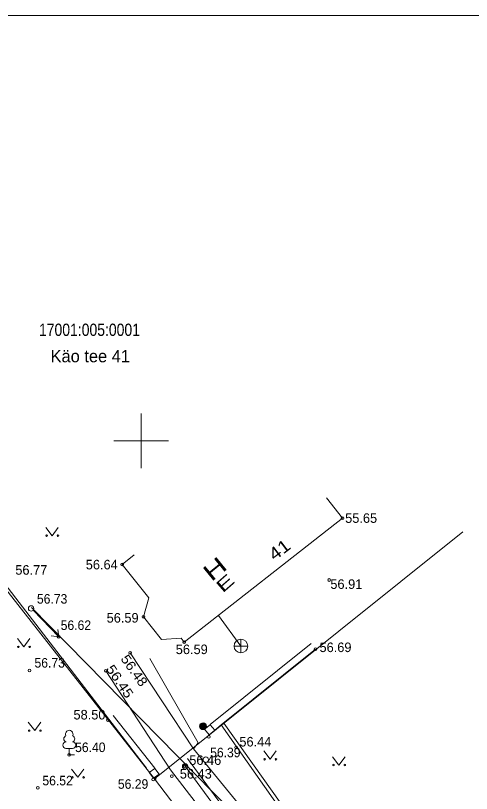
# Model space of a CAD drawing. Extents: x 640302 to 640713, y 6455972 to 6456281.
# Drawn here: x 640390.8 to 640424.2, y 6456224.1 to 6456281.2 of the extents above; entities that cross this region are included whole.
import ezdxf
from ezdxf.enums import TextEntityAlignment as Align

# ---------------------------------------------------------------- set-up
doc = ezdxf.new("R2010")
doc.units = 0
doc.header["$LTSCALE"] = 0.28
doc.header["$PDMODE"] = 32
doc.header["$PDSIZE"] = 0.14
for name, color, linetype, lineweight in [('1', 7, 'Continuous', 13), ('10', 7, 'Continuous', 13), ('12', 7, 'Continuous', 13), ('15', 7, 'Continuous', 13), ('16', 7, 'Continuous', 13), ('2', 7, 'Continuous', 13), ('23', 7, 'Continuous', 13), ('30', 7, 'Continuous', 13), ('31', 7, 'Continuous', 13), ('56', 7, 'Continuous', 13), ('61', 7, 'Continuous', 13)]:
    doc.layers.add(name, color=color, linetype=linetype, lineweight=lineweight)
doc.layers.add('57', color=7, linetype='Continuous')

msp = doc.modelspace()

# ---------------------------------------------------------------- linework, layer by layer
at = {"layer": '1'}
for p, q in [((640407.31, 6456234.95), (640405.66, 6456237.2)), ((640407.31, 6456234.45), (640407.31, 6456235.45)), ((640406.81, 6456234.95), (640407.81, 6456234.95))]:
    msp.add_line(p, q, dxfattribs=at)
for points in [[(640381.41, 6456267.27), (640374.29, 6456259.24), (640400.98, 6456225.23), (640423.58, 6456243.31)], [(640413.59, 6456245.82), (640414.76, 6456244.33), (640403.15, 6456235.23), (640402.94, 6456235.53), (640401.49, 6456235.44), (640400.18, 6456237.09), (640400.57, 6456238.49), (640398.61, 6456240.92), (640399.5, 6456241.64)], [(640406.06, 6456229.3), (640428.38, 6456197.88), (640452.96, 6456198.07), (640452.96, 6456218.96)]]:
    msp.add_lwpolyline(points, dxfattribs=at)
for centre, radius in [((640391.94, 6456237.708), 0.2), ((640407.31, 6456234.953), 0.5), ((640404.737, 6456226.62), 0.2), ((640403.222, 6456226.136), 0.2)]:
    msp.add_circle(centre, radius, dxfattribs=at)
msp.add_point((640401.02, 6456225.21), dxfattribs=at)
at = {"layer": '10'}
for p, q in [((640393.01, 6456243.65), (640393.48, 6456243.04)), ((640393.48, 6456243.04), (640393.92, 6456243.65)), ((640390.95, 6456235.5), (640391.41, 6456234.89)), ((640391.41, 6456234.89), (640391.85, 6456235.5)), ((640405.06, 6456229.19), (640412.45, 6456235.13)), ((640391.73, 6456229.37), (640392.2, 6456228.76)), ((640392.2, 6456228.76), (640392.64, 6456229.37)), ((640397.96, 6456229.85), (640401, 6456226)), ((640394.97, 6456227.45), (640394.49, 6456227.45)), ((640408.99, 6456227.26), (640409.45, 6456226.65)), ((640409.45, 6456226.65), (640409.9, 6456227.26)), ((640414.03, 6456226.84), (640414.49, 6456226.23)), ((640414.49, 6456226.23), (640414.94, 6456226.84)), ((640394.9, 6456225.93), (640395.36, 6456225.33)), ((640395.36, 6456225.33), (640395.81, 6456225.93))]:
    msp.add_line(p, q, dxfattribs=at)
msp.add_lwpolyline([(640374.29, 6456259.24), (640400.98, 6456225.23), (640421.78, 6456197.9), (640400.66, 6456192.23), (640383.55, 6456185.14), (640360.05, 6456220.22)], close=True, dxfattribs=at)
msp.add_lwpolyline([(640395.11, 6456226.98), (640394.73, 6456226.98), (640394.73, 6456227.45)], dxfattribs=at)
for centre, radius in [((640393.0756, 6456243.0412), 0.055), ((640393.9044, 6456243.0412), 0.055), ((640391.0082, 6456234.8911), 0.055), ((640391.837, 6456234.8911), 0.055), ((640404.534, 6456229.075), 0.25), ((640391.7966, 6456228.7585), 0.055), ((640392.6254, 6456228.7585), 0.055), ((640404.534, 6456229.075), 0.225), ((640404.534, 6456229.075), 0.2), ((640404.534, 6456229.075), 0.175), ((640404.534, 6456229.075), 0.15), ((640404.534, 6456229.075), 0.125), ((640404.534, 6456229.075), 0.1), ((640404.534, 6456229.075), 0.075), ((640404.534, 6456229.075), 0.05), ((640404.534, 6456229.075), 0.025), ((640409.0509, 6456226.6514), 0.055), ((640409.8797, 6456226.6514), 0.055), ((640414.0938, 6456226.2309), 0.055), ((640414.9226, 6456226.2309), 0.055), ((640394.9605, 6456225.3282), 0.055), ((640395.7893, 6456225.3282), 0.055)]:
    msp.add_circle(centre, radius, dxfattribs=at)
for centre, radius, start, end in [((640394.7349, 6456228.4975), 0.277, 332.5799, 207.4201), ((640394.5649, 6456228.1501), 0.2326, 109.02174, 253.14154), ((640394.905, 6456228.1501), 0.2326, 286.85082, 70.98591), ((640394.4975, 6456227.69), 0.2375, 90.0016, 269.39529), ((640394.9724, 6456227.69), 0.2375, 270.6047, 89.9984)]:
    msp.add_arc(centre, radius, start, end, dxfattribs=at)
at = {"layer": '12'}
msp.add_line((640392.08, 6456237.57), (640393.96, 6456235.63), dxfattribs=at)
msp.add_lwpolyline([(640393.89, 6456236.17), (640393.96, 6456235.63), (640393.42, 6456235.71)], dxfattribs=at)
msp.add_circle((640391.94, 6456237.708), 0.2, dxfattribs=at)
at = {"layer": '15'}
msp.add_lwpolyline([(640403.11, 6456226.32), (640423.99, 6456197.81), (640425.23, 6456191.62)], dxfattribs=at)
at = {"layer": '16'}
msp.add_line((640403.4, 6456226.71), (640424.55, 6456198.05), dxfattribs=at)
at = {"layer": '2'}
msp.add_line((640391.97, 6456237.78), (640431.57, 6456197.48), dxfattribs=at)
for centre in [(640393.96, 6456235.63), (640406.964, 6456227.521), (640403.1899, 6456226.1428), (640402.2418, 6456225.4132), (640400.888, 6456225.172), (640392.428, 6456224.555)]:
    msp.add_circle(centre, 0.1, dxfattribs=at)
at = {"layer": '23'}
for p, q in [((640382.14, 6456249.74), (640400.4, 6456226.01)), ((640405.87, 6456229.17), (640414.11, 6456217.46))]:
    msp.add_line(p, q, dxfattribs=at)
msp.add_lwpolyline([(640405.39, 6456228.78), (640405.87, 6456229.17), (640412.78, 6456234.72)], dxfattribs=at)
for points in [[(640404.65, 6456228.86), (640404.98, 6456228.45), (640405.39, 6456228.78), (640405.06, 6456229.18)], [(640400.59, 6456225.68), (640400.9, 6456225.26), (640401.31, 6456225.56), (640401, 6456225.98)]]:
    msp.add_lwpolyline(points, close=True, dxfattribs=at)
at = {"layer": '30'}
for points in [[(640399.2, 6456234.45), (640403.83, 6456227.42), (640404.19, 6456227.86), (640400.64, 6456234.03)], [(640397.41, 6456233.13), (640402.16, 6456225.88), (640409.87, 6456215.87), (640418.92, 6456203.96), (640423.59, 6456197.13), (640424.61, 6456195.15), (640421.69, 6456193.75), (640406.67, 6456189.15), (640390.64, 6456181.61), (640381.51, 6456177.04), (640375.86, 6456174.58), (640370.86, 6456174.24), (640367.07, 6456175.21), (640361.41, 6456179.31), (640353.06, 6456185.83), (640349.15, 6456189.83), (640345.45, 6456195.76), (640342.84, 6456207.87), (640344.12, 6456212.45), (640347.33, 6456216.68), (640350.87, 6456218.15), (640352.81, 6456217.76), (640354.51, 6456216.05), (640355.3, 6456214.05)], [(640452.96, 6456196.01), (640449.25, 6456196.02), (640432.03, 6456195.31), (640429.9, 6456195.52), (640428.31, 6456196.29), (640427.04, 6456197.19), (640420.11, 6456206.81), (640412.08, 6456217.32), (640403.83, 6456227.42)]]:
    msp.add_lwpolyline(points, dxfattribs=at)
at = {"layer": '31'}
for centre in [(640414.759, 6456244.327), (640398.612, 6456240.923), (640413.775, 6456239.79), (640400.175, 6456237.089), (640403.152, 6456235.233), (640399.202, 6456234.448), (640412.78, 6456234.721), (640391.827, 6456233.16), (640397.406, 6456233.134), (640397.553, 6456229.531), (640404.952, 6456228.305), (640394.7349, 6456226.9775)]:
    msp.add_circle(centre, 0.1, dxfattribs=at)
at = {"layer": '56'}
msp.add_line((640301.98, 6456281.16), (640486.98, 6456281.16), dxfattribs=at)
at = {"layer": '61'}
for p, q in [((640400, 6456252), (640400, 6456248)), ((640398, 6456250), (640402, 6456250))]:
    msp.add_line(p, q, dxfattribs=at)

# ---------------------------------------------------------------- texts
at = {"layer": '1'}
for s, height, width, p in [('17001:005:0001', 0.9, 0.85, (640396.215, 6456257.68)), ('56.73', 0.7, 0.95, (640393.48, 6456238.06)), ('56.62', 0.7, 0.95, (640395.22, 6456236.13)), ('56.52', 0.7, 0.95, (640393.88, 6456224.74)), ('56.29', 0.7, 0.95, (640399.41, 6456224.49))]:
    msp.add_text(s, height=height, dxfattribs=dict(at, width=width)).set_placement(p, align=Align.CENTER)
for s, height, p in [('Käo tee 41', 0.9, (640396.275, 6456255.75)), ('56.77', 0.7, (640391.955, 6456240.18)), ('56.46', 0.7, (640404.7, 6456226.24)), ('56.43', 0.7, (640404.005, 6456225.24))]:
    msp.add_text(s, height=height, dxfattribs=at).set_placement(p, align=Align.CENTER)
at = {"layer": '31'}
for s, p in [(' 55.65', (640415.99, 6456243.98)), (' 56.64', (640396.985, 6456240.57)), (' 56.91', (640414.905, 6456239.14)), (' 56.59', (640398.515, 6456236.67)), (' 56.59', (640403.58, 6456234.36)), (' 56.69', (640414.11, 6456234.51)), (' 58.50', (640396.085, 6456229.57)), ('56.44', (640408.37, 6456227.59))]:
    msp.add_text(s, height=0.7, dxfattribs=at).set_placement(p, align=Align.CENTER)
at = {"layer": '31', "width": 0.95}
for s, p in [('56.73', (640393.3, 6456233.37)), ('56.40', (640396.275, 6456227.18)), ('56.39', (640406.17, 6456226.8))]:
    msp.add_text(s, height=0.7, dxfattribs=at).set_placement(p, align=Align.CENTER)
at = {"layer": '31'}
for s, rotation, width, p in [(' 56.48', 305.289, 1.1, (640399.1256, 6456233.0722)), (' 56.45', 304.375, 1.15, (640398.0683, 6456232.2876))]:
    msp.add_text(s, height=0.7, rotation=rotation, dxfattribs=dict(at, width=width)).set_placement(p, align=Align.CENTER)
at = {"layer": '57'}
for s, height, rotation, width, p in [('41', 0.8999, 37.384, 1.2, (640410.4068, 6456241.6519)), ('H', 1.2, 39.191, 1.4, (640405.7809, 6456240.1425)), ('E', 0.9, 41.202, 1.6, (640406.4536, 6456239.2246))]:
    msp.add_text(s, height=height, rotation=rotation, dxfattribs=dict(at, width=width)).set_placement(p, align=Align.CENTER)

doc.saveas('drawing.dxf')
